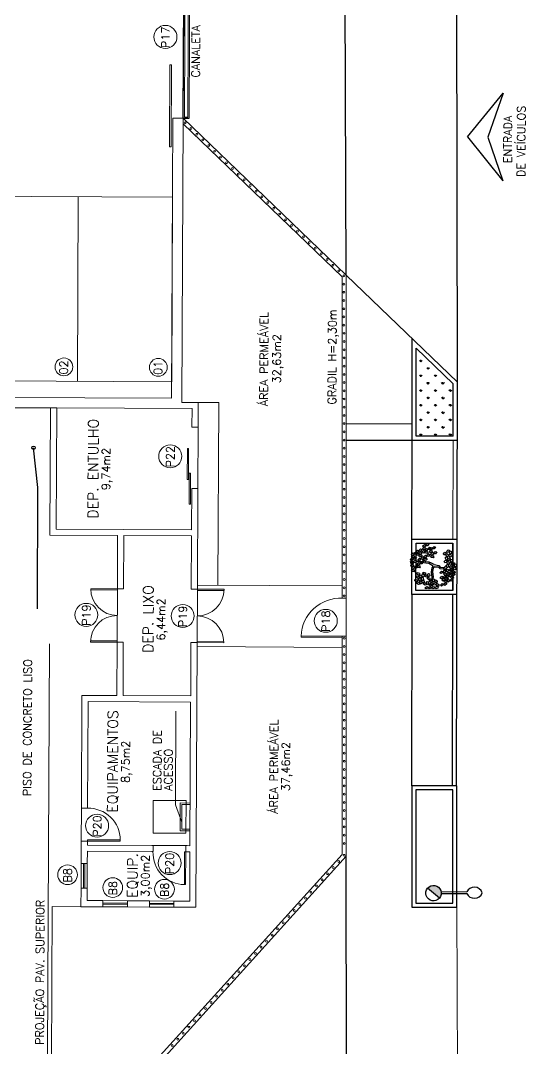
# Model space of a CAD drawing. Extents: x -1057 to 3416, y -340 to 4111.
# Drawn here: x -260.53 to -248.22, y 277.66 to 302.71 of the extents above; entities that cross this region are included whole.
import ezdxf
from ezdxf.enums import TextEntityAlignment as Align

# ---------------------------------------------------------------- set-up
doc = ezdxf.new("R2010")
doc.units = 0
doc.header["$LTSCALE"] = 50
for name, pattern in [('CONTINU', [0]), ('DASHDOT', [1, 0.5, -0.25, 0, -0.25]), ('DGN Style 1', [0.003115, 5.18318e-06, -0.00311]), ('HIDDEN', [9.525, 6.35, -3.175])]:
    doc.linetypes.add(name, pattern=pattern)
doc.layers.add('0.1', color=8, linetype='Continuous', lineweight=13)
doc.layers.add('Margem A3', color=8, linetype='DGN Style 1', lineweight=0)
for name, color, linetype in [('GRAMA', 90, 'Continuous'), ('luminaria', 10, 'Continuous'), ('OK', 96, 'Continuous'), ('Poste de cimento', 7, 'Continuous')]:
    doc.layers.add(name, color=color, linetype=linetype)
doc.styles.get("Standard").update_dxf_attribs({"font": 'romans.shx'})

# ---------------------------------------------------------------- blocks, each defined once
blk = doc.blocks.new('P80')
for points in [[(0, 0.86), (0, 0.83), (0.15, 0.83), (0.15, 0.86)], [(0, 0), (0, 0.03), (0.15, 0.03), (0.15, 0)]]:
    blk.add_lwpolyline(points)
blk.add_lwpolyline([(-0.8, 0.06), (0, 0.06), (0, 0.03), (-0.8, 0.03)], close=True)
at = {"color": 8}
blk.add_arc((-0.025, 0.056), 0.775, 88.1408, 179.6698, dxfattribs=at)
blk = doc.blocks.new('ÁREA')
for p in [(0.00005, 0.00376), (0, 0)]:
    blk.add_attdef('COMPARTIMENTO', text='', height=0.0025).set_placement(p, align=Align.CENTER)
at = {"color": 1}
for p in [(-0.00005, -0.00376), (-0.0001, -0.00752)]:
    blk.add_attdef('ÁREA', text='', height=0.002, dxfattribs=at).set_placement(p, align=Align.CENTER)
blk = doc.blocks.new('poste concreto')
at = {"layer": 'Poste de cimento'}
h = blk.add_hatch(color=256, dxfattribs=at)
h.dxf.hatch_style = 1
h.paths.add_polyline_path([(364866.842, 7758015.357), (364866.767, 7758015.418), (364866.676, 7758015.455), (364866.578, 7758015.47), (364866.48, 7758015.455), (364866.39, 7758015.418), (364866.314, 7758015.357), (364866.254, 7758015.282), (364866.216, 7758015.191), (364866.201, 7758015.093), (364866.956, 7758015.093), (364866.94, 7758015.191), (364866.903, 7758015.282)])
for p, q in [((364866.815, 7758015.406), (364867.773, 7758016.191)), ((364866.886, 7758015.322), (364867.818, 7758016.138)), ((364866.201, 7758015.093), (364866.216, 7758015.191)), ((364866.216, 7758014.995), (364866.201, 7758015.093)), ((364866.956, 7758015.093), (364866.201, 7758015.093)), ((364866.216, 7758015.191), (364866.254, 7758015.282)), ((364866.254, 7758014.904), (364866.216, 7758014.995)), ((364866.254, 7758015.282), (364866.314, 7758015.357)), ((364866.314, 7758015.357), (364866.39, 7758015.418)), ((364866.39, 7758015.418), (364866.48, 7758015.455)), ((364866.48, 7758015.455), (364866.578, 7758015.47)), ((364866.578, 7758015.47), (364866.676, 7758015.455)), ((364866.676, 7758015.455), (364866.767, 7758015.418)), ((364866.767, 7758015.418), (364866.842, 7758015.357)), ((364866.842, 7758015.357), (364866.903, 7758015.282)), ((364866.903, 7758015.282), (364866.94, 7758015.191)), ((364866.94, 7758014.995), (364866.903, 7758014.904)), ((364866.94, 7758015.191), (364866.956, 7758015.093)), ((364866.956, 7758015.093), (364866.94, 7758014.995)), ((364866.314, 7758014.829), (364866.254, 7758014.904)), ((364866.39, 7758014.768), (364866.314, 7758014.829)), ((364866.48, 7758014.731), (364866.39, 7758014.768)), ((364866.578, 7758014.716), (364866.48, 7758014.731)), ((364866.676, 7758014.731), (364866.578, 7758014.716)), ((364866.767, 7758014.768), (364866.676, 7758014.731)), ((364866.842, 7758014.829), (364866.767, 7758014.768)), ((364866.903, 7758014.904), (364866.842, 7758014.829))]:
    blk.add_line(p, q, dxfattribs=at)
for centre, start, end in [((364868.17, 7758016.298), 60.7351, 195.0987), ((364867.989, 7758016.511), 245.3971, 19.7607)]:
    blk.add_arc(centre, 0.411, start, end, dxfattribs=at)
blk = doc.blocks.new('L', base_point=(1.368, 0.591))
at = {"color": 3, "lineweight": -2}
for p, q in [((1.275, 0.567), (1.306, 0.592)), ((1.288, 0.517), (1.275, 0.567)), ((1.281, 0.65), (1.312, 0.675)), ((1.294, 0.6), (1.281, 0.65)), ((1.322, 0.591), (1.294, 0.6)), ((1.306, 0.592), (1.336, 0.538)), ((1.312, 0.675), (1.342, 0.621)), ((1.336, 0.538), (1.317, 0.508)), ((1.342, 0.621), (1.322, 0.591)), ((1.337, 0.489), (1.356, 0.548)), ((1.356, 0.548), (1.391, 0.554)), ((1.391, 0.554), (1.404, 0.527)), ((1.317, 0.508), (1.288, 0.517)), ((1.376, 0.484), (1.337, 0.489)), ((1.404, 0.527), (1.376, 0.484))]:
    blk.add_line(p, q, dxfattribs=at)
blk = doc.blocks.new('Árvore-13')
at = {"color": 3}
for p, q in [((0.572, 0.715), (0.607, 0.819)), ((-0.795, 0.302), (-0.961, 0.415)), ((-0.795, 0.406), (-0.953, 0.499)), ((-0.357, 0.349), (-0.795, 0.406)), ((-0.366, 0.227), (-0.795, 0.302)), ((-0.129, 0.105), (-0.366, 0.227)), ((-0.068, 0.19), (-0.357, 0.349)), ((-0.068, -0.036), (-0.129, 0.105)), ((0.029, 0.068), (-0.068, 0.19)), ((0.029, 0.068), (0.318, 0.331)), ((0.116, -0.055), (0.283, 0.133)), ((0.283, 0.133), (0.423, 0.284)), ((0.318, 0.331), (0.405, 0.537)), ((0.405, 0.537), (0.484, 0.659)), ((0.423, 0.284), (0.502, 0.509)), ((0.484, 0.659), (0.572, 0.715)), ((0.502, 0.509), (0.633, 0.668)), ((0.633, 0.668), (0.782, 0.715)), ((-0.296, -0.392), (-0.418, -0.693)), ((-0.199, -0.449), (-0.313, -0.74)), ((-0.313, -0.74), (-0.243, -0.89)), ((-0.147, -0.299), (-0.296, -0.392)), ((-0.05, -0.383), (-0.199, -0.449)), ((-0.068, -0.036), (-0.147, -0.299)), ((0.116, -0.055), (-0.05, -0.383))]:
    blk.add_line(p, q, dxfattribs=at)
at = {"color": 3, "xscale": 3.048, "yscale": 3.048, "zscale": 3.048}
for p, rotation in [((-0.716, 1.448), 295.0165150851705), ((-0.488, 1.26), 295.0165150851705), ((0.169, 1.448), 190.1248425347958), ((0.581, 1.401), 190.1248425347958), ((0.852, 1.344), 190.1248425347958), ((-1.303, 0.884), 347.8021081598379), ((-0.926, 0.959), 295.0165150851705), ((-0.848, 0.462), 295.0165150851705), ((-0.348, 0.687), 295.0165150851705), ((-0.252, 1.138), 295.0165150851705), ((0.353, 0.95), 190.1248425347958), ((0.677, 0.781), 190.1248425347958), ((1.124, 0.565), 190.1248425347958), ((1.211, 1.147), 190.1248425347958), ((1.317, 0.753), 190.1248425347958), ((-1.443, 0.368), 347.8021081598379), ((-1.128, 0.415), 347.8021081598379), ((0.765, 0.274), 190.1248425347958), ((0.8, -0.299), 190.1248425347958), ((1.203, -0.317), 190.1248425347958), ((1.246, 0.039), 190.1248425347958), ((1.579, 0.114), 190.1248425347958), ((-0.103, -0.899), 66.16076666471405), ((0.502, -1.003), 66.16076666471405), ((-0.453, -1.397), 66.16076666471405), ((-0.015, -1.19), 66.16076666471405), ((0.616, -1.322), 66.16076666471405)]:
    blk.add_blockref('L', p, dxfattribs=dict(at, rotation=rotation))
for p in [(-1.391, -0.308), (-1.233, -0.881), (-1.049, -0.533), (-0.848, -0.449), (-0.672, -1.021), (-0.453, -1.04), (-0.445, -0.543), (-0.874, -1.134)]:
    blk.add_blockref('L', p, dxfattribs=at)

msp = doc.modelspace()

# ---------------------------------------------------------------- hatches: boundary and pattern name
at = {"layer": 'GRAMA'}
h = msp.add_hatch(dxfattribs=at)
h.set_pattern_fill('GRASS', color=256, scale=0.01)
h.set_pattern_definition([(90, (-713.25473, -154.80134), (-0.17960512, 0.17960512), [0.047625, -0.31158524]), (45, (-713.25473, -154.80134), (-0.17960512, 0.17960512), [0.047625, -0.206375]), (135, (-713.25473, -154.80134), (-0.17960512, -0.17960512), [0.047625, -0.206375])])
h.paths.add_polyline_path([(-249.981, 293.854), (-250.884, 294.723), (-250.884, 292.579), (-249.984, 292.579)])

# ---------------------------------------------------------------- linework, layer by layer
at = {"layer": '0.1', "color": 8, "linetype": 'CONTINU', "lineweight": -2}
for p, q in [((-252.595, 296.508), (-252.64, 308.263)), ((-256.564, 300.329), (-256.545, 304.329)), ((-249.639, 299.874), (-248.763, 300.938)), ((-248.763, 300.938), (-249.136, 299.872)), ((-256.564, 300.329), (-256.421, 300.329)), ((-249.639, 299.874), (-248.773, 298.802)), ((-249.136, 299.872), (-248.773, 298.802)), ((-260.105, 291.335), (-260.213, 292.3)), ((-260.119, 288.378), (-260.105, 291.335)), ((-252.577, 264.973), (-252.59, 282.349))]:
    msp.add_line(p, q, dxfattribs=at)
at = {"layer": '0.1', "color": 7}
for p, q in [((-256.847, 293.506), (-256.814, 300.331)), ((-256.814, 300.331), (-256.564, 300.329)), ((-256.598, 293.405), (-256.564, 300.329)), ((-263.747, 293.539), (-256.847, 293.506)), ((-256.598, 293.405), (-256.198, 293.403)), ((-256.201, 292.803), (-256.198, 293.403)), ((-261.199, 293.277), (-259.799, 293.27)), ((-259.814, 290.17), (-259.799, 293.27)), ((-259.663, 290.319), (-259.649, 293.269)), ((-259.649, 293.269), (-256.349, 293.253)), ((-256.351, 292.803), (-256.349, 293.253)), ((-256.201, 292.803), (-256.351, 292.803)), ((-256.363, 290.303), (-256.358, 291.303)), ((-256.358, 291.303), (-256.208, 291.303)), ((-256.22, 288.853), (-256.208, 291.303)), ((-259.663, 290.319), (-256.363, 290.303)), ((-259.814, 290.17), (-258.164, 290.162)), ((-258.17, 288.862), (-258.164, 290.162)), ((-258.02, 288.861), (-258.014, 290.161)), ((-258.014, 290.161), (-256.364, 290.153)), ((-256.37, 288.853), (-256.364, 290.153)), ((-258.17, 288.862), (-258.02, 288.861)), ((-256.37, 288.853), (-256.22, 288.853)), ((-258.182, 286.262), (-258.176, 287.562)), ((-258.026, 287.561), (-258.176, 287.562)), ((-258.032, 286.261), (-258.026, 287.561)), ((-256.382, 286.253), (-256.376, 287.553)), ((-256.226, 287.553), (-256.376, 287.553)), ((-256.257, 281.103), (-256.226, 287.553)), ((-259.046, 283.516), (-259.032, 286.266)), ((-259.032, 286.266), (-258.182, 286.262)), ((-258.896, 283.516), (-258.883, 286.116)), ((-258.883, 286.116), (-256.383, 286.103)), ((-258.032, 286.261), (-256.382, 286.253)), ((-256.4, 282.603), (-256.383, 286.103)), ((-259.046, 283.516), (-258.896, 283.516)), ((-259.052, 282.166), (-259.05, 282.716)), ((-259.05, 282.716), (-258.9, 282.716)), ((-258.9, 282.616), (-258.9, 282.716)), ((-258.9, 282.616), (-257.3, 282.608)), ((-257.301, 282.458), (-257.3, 282.608)), ((-256.5, 282.604), (-256.501, 282.454)), ((-256.5, 282.604), (-256.4, 282.603)), ((-258.902, 282.166), (-258.901, 282.466)), ((-258.901, 282.466), (-257.301, 282.458)), ((-256.501, 282.454), (-256.401, 282.453)), ((-256.407, 281.253), (-256.401, 282.453)), ((-258.902, 282.166), (-259.052, 282.166)), ((-259.057, 281.116), (-259.055, 281.566)), ((-259.055, 281.566), (-258.905, 281.566)), ((-258.907, 281.266), (-258.905, 281.566)), ((-259.057, 281.116), (-258.524, 281.114)), ((-258.907, 281.266), (-258.523, 281.264)), ((-258.524, 281.114), (-258.523, 281.264)), ((-257.924, 281.111), (-257.923, 281.261)), ((-257.924, 281.111), (-257.39, 281.108)), ((-257.923, 281.261), (-257.39, 281.258)), ((-257.39, 281.258), (-257.39, 281.108)), ((-256.79, 281.105), (-256.79, 281.255)), ((-256.79, 281.255), (-256.407, 281.253)), ((-256.79, 281.105), (-256.257, 281.103))]:
    msp.add_line(p, q, dxfattribs=at)
at = {"layer": '0.1', "color": 8}
for p, q in [((-252.595, 296.508), (-256.564, 300.329)), ((-252.694, 296.464), (-256.565, 300.191)), ((-252.694, 296.464), (-252.691, 288.632)), ((-252.596, 296.509), (-252.59, 282.349)), ((-263.745, 293.942), (-256.845, 293.908)), ((-256.198, 293.403), (-255.698, 293.4)), ((-255.719, 288.95), (-255.698, 293.4)), ((-259.649, 293.269), (-259.799, 293.27)), ((-256.201, 292.803), (-256.208, 291.303)), ((-249.989, 290.073), (-249.984, 292.479)), ((-258.176, 287.562), (-258.17, 288.862)), ((-256.226, 287.553), (-256.22, 288.853)), ((-252.691, 288.936), (-256.219, 288.953)), ((-252.691, 288.632), (-252.592, 288.632)), ((-252.691, 287.707), (-252.592, 287.707)), ((-252.691, 287.707), (-252.69, 282.388)), ((-252.691, 287.436), (-256.227, 287.453)), ((-259.05, 282.716), (-259.046, 283.516)), ((-257.3, 282.608), (-256.5, 282.604)), ((-252.69, 282.388), (-257.198, 277.407)), ((-252.59, 282.349), (-257.154, 277.307)), ((-259.052, 282.166), (-259.055, 281.566)), ((-258.992, 282.166), (-258.995, 281.566)), ((-258.965, 281.566), (-258.962, 282.166)), ((-258.905, 281.566), (-258.902, 282.166)), ((-259.776, 277.32), (-259.757, 281.12)), ((-259.057, 281.116), (-259.757, 281.12)), ((-257.924, 281.201), (-258.524, 281.204)), ((-258.524, 281.174), (-257.924, 281.171)), ((-258.524, 281.114), (-257.924, 281.111)), ((-257.923, 281.261), (-258.523, 281.264)), ((-256.79, 281.255), (-257.39, 281.258)), ((-256.79, 281.195), (-257.39, 281.198)), ((-257.39, 281.168), (-256.79, 281.165)), ((-257.39, 281.108), (-256.79, 281.105)), ((-249.892, 281.103), (-249.838, 262.347))]:
    msp.add_line(p, q, dxfattribs=at)
at = {"layer": '0.1', "color": 8, "linetype": 'DASHDOT', "ltscale": 0.4}
msp.add_line((-259.875, 277.52), (-259.814, 290.17), dxfattribs=at)
at = {"layer": '0.1', "color": 8, "linetype": 'CONTINU'}
for p, q in [((-256.755, 283.601), (-256.744, 285.883)), ((-256.597, 283.178), (-256.755, 283.601))]:
    msp.add_line(p, q, dxfattribs=at)
at = {"layer": '0.1', "color": 8}
for points in [[(-256.545, 304.329), (-256.401, 304.329), (-256.421, 300.329), (-256.564, 300.329), (-256.545, 304.329)], [(-256.824, 298.408), (-263.724, 298.442), (-263.745, 293.942)], [(-259.145, 293.92), (-259.124, 298.42)], [(-256.845, 293.908), (-256.824, 298.408)], [(-258.17, 288.832), (-258.82, 288.835), (-258.82, 288.865), (-258.17, 288.862)], [(-256.22, 288.823), (-255.57, 288.82), (-255.57, 288.85), (-256.22, 288.853)], [(-258.176, 287.592), (-258.826, 287.595), (-258.826, 287.565), (-258.176, 287.562)], [(-256.226, 287.583), (-255.576, 287.58), (-255.576, 287.55), (-256.226, 287.553)], [(-256.398, 282.963), (-256.638, 282.965), (-256.635, 283.645), (-256.395, 283.643)], [(-256.398, 283.003), (-256.598, 283.004), (-256.595, 283.604), (-256.395, 283.603)]]:
    msp.add_lwpolyline(points, dxfattribs=at)
for points in [[(-256.515, 304.299), (-256.432, 304.299), (-256.451, 300.359), (-256.534, 300.359)], [(-256.858, 299.631), (-256.848, 301.631), (-256.888, 301.631), (-256.898, 299.631)], [(-256.437, 291.529), (-256.433, 292.279), (-256.463, 292.279), (-256.467, 291.529)], [(-256.39, 290.929), (-256.386, 291.679), (-256.416, 291.679), (-256.42, 290.929)], [(-252.691, 287.677), (-252.691, 287.707), (-253.691, 287.712), (-253.691, 287.682)]]:
    msp.add_lwpolyline(points, close=True, dxfattribs=at)
at = {"layer": '0.1', "color": 8, "linetype": 'DASHDOT', "ltscale": 0.4}
msp.add_lwpolyline([(-257.299, 282.908), (-257.295, 283.708), (-256.495, 283.704), (-256.499, 282.904)], close=True, dxfattribs=at)
at = {"layer": '0.1', "color": 8}
for centre, radius in [((-256.998, 302.311), 0.28), ((-256.52, 300.217), 0.0225), ((-256.376, 300.078), 0.0225), ((-256.231, 299.939), 0.0225), ((-256.087, 299.8), 0.0225), ((-255.943, 299.662), 0.0225), ((-255.799, 299.523), 0.0225), ((-255.655, 299.384), 0.0225), ((-255.51, 299.245), 0.0225), ((-255.366, 299.106), 0.0225), ((-255.222, 298.967), 0.0225), ((-255.078, 298.829), 0.0225), ((-254.934, 298.69), 0.0225), ((-254.789, 298.551), 0.0225), ((-254.645, 298.412), 0.0225), ((-254.501, 298.273), 0.0225), ((-254.357, 298.135), 0.0225), ((-254.212, 297.996), 0.0225), ((-254.068, 297.857), 0.0225), ((-253.924, 297.718), 0.0225), ((-253.78, 297.579), 0.0225), ((-253.636, 297.44), 0.0225), ((-253.491, 297.302), 0.0225), ((-253.347, 297.163), 0.0225), ((-253.203, 297.024), 0.0225), ((-253.059, 296.885), 0.0225), ((-252.914, 296.746), 0.0225), ((-252.77, 296.608), 0.0225), ((-252.646, 296.488), 0.0225), ((-252.646, 296.288), 0.0225), ((-252.646, 296.088), 0.0225), ((-252.646, 295.888), 0.0225), ((-252.646, 295.688), 0.0225), ((-252.646, 295.488), 0.0225), ((-252.646, 295.288), 0.0225), ((-252.645, 295.088), 0.0225), ((-252.645, 294.888), 0.0225), ((-252.645, 294.688), 0.0225), ((-259.472, 294.27), 0.217), ((-257.172, 294.259), 0.217), ((-252.645, 294.488), 0.0225), ((-252.645, 294.288), 0.0225), ((-252.645, 294.088), 0.0225), ((-252.645, 293.888), 0.0225), ((-252.645, 293.688), 0.0225), ((-252.645, 293.488), 0.0225), ((-252.645, 293.288), 0.0225), ((-252.645, 293.088), 0.0225), ((-252.644, 292.888), 0.0225), ((-252.644, 292.688), 0.0225), ((-256.881, 292.091), 0.28), ((-252.644, 292.488), 0.0225), ((-252.644, 292.288), 0.0225), ((-252.644, 292.088), 0.0225), ((-252.644, 291.888), 0.0225), ((-252.644, 291.688), 0.0225), ((-252.644, 291.488), 0.0225), ((-252.644, 291.288), 0.0225), ((-252.644, 291.088), 0.0225), ((-252.644, 290.888), 0.0225), ((-252.643, 290.688), 0.0225), ((-252.643, 290.488), 0.0225), ((-252.643, 290.288), 0.0225), ((-252.643, 290.088), 0.0225), ((-252.643, 289.888), 0.0225), ((-252.643, 289.688), 0.0225), ((-252.643, 289.488), 0.0225), ((-252.643, 289.288), 0.0225), ((-252.643, 289.088), 0.0225), ((-252.643, 288.888), 0.0225), ((-252.642, 288.688), 0.0225), ((-258.928, 288.228), 0.28), ((-256.576, 288.2), 0.28), ((-253.09, 288.082), 0.28), ((-252.64, 287.659), 0.0225), ((-252.64, 287.459), 0.0225), ((-252.64, 287.259), 0.0225), ((-252.64, 287.059), 0.0225), ((-252.64, 286.859), 0.0225), ((-252.64, 286.659), 0.0225), ((-252.64, 286.459), 0.0225), ((-252.64, 286.259), 0.0225), ((-252.639, 286.059), 0.0225), ((-252.639, 285.859), 0.0225), ((-252.639, 285.659), 0.0225), ((-252.639, 285.459), 0.0225), ((-252.639, 285.259), 0.0225), ((-252.639, 285.059), 0.0225), ((-252.639, 284.859), 0.0225), ((-252.639, 284.659), 0.0225), ((-252.639, 284.459), 0.0225), ((-252.639, 284.259), 0.0225), ((-252.639, 284.059), 0.0225), ((-252.638, 283.859), 0.0225), ((-252.638, 283.659), 0.0225), ((-258.663, 283.091), 0.28), ((-252.638, 283.459), 0.0225), ((-252.638, 283.259), 0.0225), ((-252.638, 283.059), 0.0225), ((-252.638, 282.859), 0.0225), ((-252.638, 282.659), 0.0225), ((-256.895, 282.179), 0.28), ((-252.64, 282.369), 0.0225), ((-259.384, 281.894), 0.24), ((-252.91, 282.07), 0.0225), ((-252.775, 282.219), 0.0225), ((-258.282, 281.582), 0.24), ((-253.181, 281.771), 0.0225), ((-253.045, 281.92), 0.0225), ((-257.021, 281.542), 0.24), ((-253.316, 281.622), 0.0225), ((-253.586, 281.323), 0.0225), ((-253.451, 281.472), 0.0225), ((-253.857, 281.024), 0.0225), ((-253.722, 281.173), 0.0225), ((-253.992, 280.875), 0.0225), ((-254.263, 280.576), 0.0225), ((-254.127, 280.725), 0.0225), ((-254.533, 280.277), 0.0225), ((-254.398, 280.426), 0.0225), ((-254.668, 280.128), 0.0225), ((-254.939, 279.829), 0.0225), ((-254.804, 279.978), 0.0225), ((-255.209, 279.53), 0.0225), ((-255.074, 279.679), 0.0225), ((-255.345, 279.381), 0.0225), ((-255.615, 279.082), 0.0225), ((-255.48, 279.231), 0.0225), ((-255.886, 278.783), 0.0225), ((-255.75, 278.932), 0.0225), ((-256.021, 278.633), 0.0225), ((-256.291, 278.335), 0.0225), ((-256.156, 278.484), 0.0225), ((-256.562, 278.036), 0.0225), ((-256.427, 278.185), 0.0225), ((-256.697, 277.886), 0.0225), ((-256.832, 277.737), 0.0225)]:
    msp.add_circle(centre, radius, dxfattribs=at)
at = {"layer": '0.1', "color": 8, "linetype": 'CONTINU', "lineweight": -2}
msp.add_circle((-260.213, 292.3), 0.0423, dxfattribs=at)
at = {"layer": '0.1', "color": 8}
for centre, radius, start, end in [((-258.17, 288.862), 0.65, 179.7233, 269.7233), ((-256.22, 288.853), 0.65, 269.7233, 359.7233), ((-252.737, 287.678), 0.955, 87.0008, 177.9834), ((-258.176, 287.562), 0.65, 89.7233, 179.7233), ((-256.226, 287.553), 0.65, 359.7233, 89.7233)]:
    msp.add_arc(centre, radius, start, end, dxfattribs=at)
at = {"layer": 'Margem A3', "color": 7, "linetype": 'CONTINU', "lineweight": -2}
for p, q in [((-249.881, 293.896), (-249.925, 320.556)), ((-252.596, 296.509), (-249.881, 293.896)), ((-250.984, 292.479), (-250.984, 294.958)), ((-250.884, 292.579), (-250.884, 294.723)), ((-250.884, 294.723), (-249.981, 293.854)), ((-249.984, 292.579), (-249.981, 293.854)), ((-249.902, 284.063), (-249.881, 293.896)), ((-250.984, 292.879), (-252.594, 292.878)), ((-249.984, 292.579), (-250.884, 292.579)), ((-250.984, 292.479), (-252.594, 292.478)), ((-250.989, 290.075), (-250.984, 292.479)), ((-249.984, 292.479), (-250.984, 292.479)), ((-249.884, 292.478), (-249.984, 292.479)), ((-249.992, 288.823), (-249.99, 289.973)), ((-250.992, 284.063), (-250.982, 288.725)), ((-250.002, 284.063), (-249.992, 288.723))]:
    msp.add_line(p, q, dxfattribs=at)
for points in [[(-249.892, 288.723), (-250.992, 288.725), (-250.989, 290.075), (-249.889, 290.073)], [(-250.89, 289.975), (-249.99, 289.973), (-249.992, 288.823), (-250.892, 288.825), (-250.89, 289.975)]]:
    msp.add_lwpolyline(points, dxfattribs=at)
for points in [[(-249.892, 281.103), (-249.892, 284.063), (-250.992, 284.063), (-250.992, 281.103)], [(-249.992, 281.203), (-249.992, 283.963), (-250.892, 283.963), (-250.892, 281.203)]]:
    msp.add_lwpolyline(points, close=True, dxfattribs=at)

# ---------------------------------------------------------------- block references
at = {"layer": '0.1', "color": 8}
ref = msp.add_blockref('ÁREA', (-254.562, 294.46), dxfattribs=dict(at, xscale=133.3333333333332, yscale=133.3333333333332, zscale=133.3333333333332, rotation=89.72328202081573))
ref.add_attrib('COMPARTIMENTO', 'ÁREA PERMEÁVEL', dxfattribs={"layer": '0', "color": 1, "height": 0.2, "rotation": 89.7233}).set_placement((-254.498, 294.459), align=Align.CENTER)
ref.add_attrib('ÁREA', '32,63m2', dxfattribs={"layer": '0', "color": 1, "height": 0.2, "rotation": 89.7233}).set_placement((-254.185, 294.469), align=Align.CENTER)
ref = msp.add_blockref('ÁREA', (-258.635, 291.789), dxfattribs=dict(at, xscale=133.3333333333332, yscale=133.3333333333332, zscale=133.3333333333332, rotation=89.72328202081573))
ref.add_attrib('COMPARTIMENTO', 'DEP. ENTULHO', dxfattribs={"layer": '0', "color": 3, "height": 0.25, "rotation": 89.7233}).set_placement((-258.635, 291.789), align=Align.CENTER)
ref.add_attrib('ÁREA', '9,74m2', dxfattribs={"layer": '0', "color": 1, "height": 0.2, "rotation": 89.7233}).set_placement((-258.347, 291.781), align=Align.CENTER)
ref = msp.add_blockref('ÁREA', (-257.294, 288.125), dxfattribs=dict(at, xscale=133.3333333333332, yscale=133.3333333333332, zscale=133.3333333333332, rotation=89.72328202081573))
ref.add_attrib('COMPARTIMENTO', 'DEP. LIXO', dxfattribs={"layer": '0', "color": 3, "height": 0.25, "rotation": 89.7233}).set_placement((-257.294, 288.125), align=Align.CENTER)
ref.add_attrib('ÁREA', '6,44m2', dxfattribs={"layer": '0', "color": 1, "height": 0.2, "rotation": 89.7233}).set_placement((-257.006, 288.117), align=Align.CENTER)
ref = msp.add_blockref('ÁREA', (-258.159, 284.655), dxfattribs=dict(at, xscale=133.3333333333332, yscale=133.3333333333332, zscale=133.3333333333332, rotation=89.72328202081573))
ref.add_attrib('COMPARTIMENTO', 'EQUIPAMENTOS', dxfattribs={"layer": '0', "color": 3, "height": 0.25, "rotation": 89.7233}).set_placement((-258.159, 284.655), align=Align.CENTER)
ref.add_attrib('ÁREA', '8,75m2', dxfattribs={"layer": '0', "color": 1, "height": 0.2, "rotation": 89.7233}).set_placement((-257.871, 284.647), align=Align.CENTER)
ref = msp.add_blockref('ÁREA', (-254.32, 284.529), dxfattribs=dict(at, xscale=133.3333333333332, yscale=133.3333333333332, zscale=133.3333333333332, rotation=89.72328202081573))
ref.add_attrib('COMPARTIMENTO', 'ÁREA PERMEÁVEL', dxfattribs={"layer": '0', "color": 1, "height": 0.2, "rotation": 89.7233}).set_placement((-254.256, 284.529), align=Align.CENTER)
ref.add_attrib('ÁREA', '37,46m2', dxfattribs={"layer": '0', "color": 1, "height": 0.2, "rotation": 89.7233}).set_placement((-253.965, 284.53), align=Align.CENTER)
at = {"layer": '0.1', "color": 8, "xscale": -1, "rotation": 359.7232820208158}
msp.add_blockref('P80', (-258.9, 282.686), dxfattribs=at)
at = {"layer": '0.1', "color": 8, "rotation": 89.72328202081573}
msp.add_blockref('P80', (-256.471, 282.454), dxfattribs=at)
at = {"layer": '0.1', "color": 8}
ref = msp.add_blockref('ÁREA', (-257.676, 281.875), dxfattribs=dict(at, xscale=133.3333333333332, yscale=133.3333333333332, zscale=133.3333333333332, rotation=89.72328202081573))
ref.add_attrib('COMPARTIMENTO', 'EQUIP.', dxfattribs={"layer": '0', "color": 3, "height": 0.25, "rotation": 89.7233}).set_placement((-257.676, 281.875), align=Align.CENTER)
ref.add_attrib('ÁREA', '3,00m2', dxfattribs={"layer": '0', "color": 1, "height": 0.2, "rotation": 89.7233}).set_placement((-257.388, 281.867), align=Align.CENTER)
at = {"layer": 'luminaria', "xscale": 0.4999999999999999, "yscale": 0.4999999999999999, "zscale": 0.4999999999999999, "rotation": 319.3886919651773}
msp.add_blockref('poste concreto', (-2663682.719, -2825689.196), dxfattribs=at)
at = {"layer": 'OK', "color": 3, "linetype": 'HIDDEN', "xscale": 0.3107660917594164, "yscale": 0.3107660917594164, "zscale": 0.3107660917594164, "rotation": 106.5717532991235}
msp.add_blockref('Árvore-13', (-250.451, 289.412), dxfattribs=at)

# ---------------------------------------------------------------- texts
at = {"layer": '0.1', "color": 7}
for s, p in [('CANALETA', (-256.161, 301.321)), ('P17', (-256.897, 302.039)), ('DE VEÍCULOS ', (-248.231, 298.896)), ('ENTRADA', (-248.557, 299.235)), ('GRADIL H=2,30m', (-252.84, 293.353)), ('02', (-259.38, 294.085)), ('01', (-257.08, 294.074)), ('P22', (-256.781, 291.82)), ('P19', (-258.828, 287.957)), ('P19', (-256.476, 287.928)), ('P18', (-252.99, 287.81)), ('PISO DE CONCRETO LISO', (-260.27, 283.807)), ('ESCADA DE ', (-257.101, 283.938)), ('ACESSO', (-256.83, 283.937)), ('P20', (-258.563, 282.82)), ('P20', (-256.795, 281.907)), ('B8', (-259.283, 281.703)), ('B8', (-258.181, 281.391)), ('B8', (-256.92, 281.351)), ('PROJEÇÃO PAV. SUPERIOR', (-259.966, 277.746))]:
    msp.add_text(s, height=0.2, rotation=89.7233, dxfattribs=at).set_placement(p)

doc.saveas('drawing.dxf')
